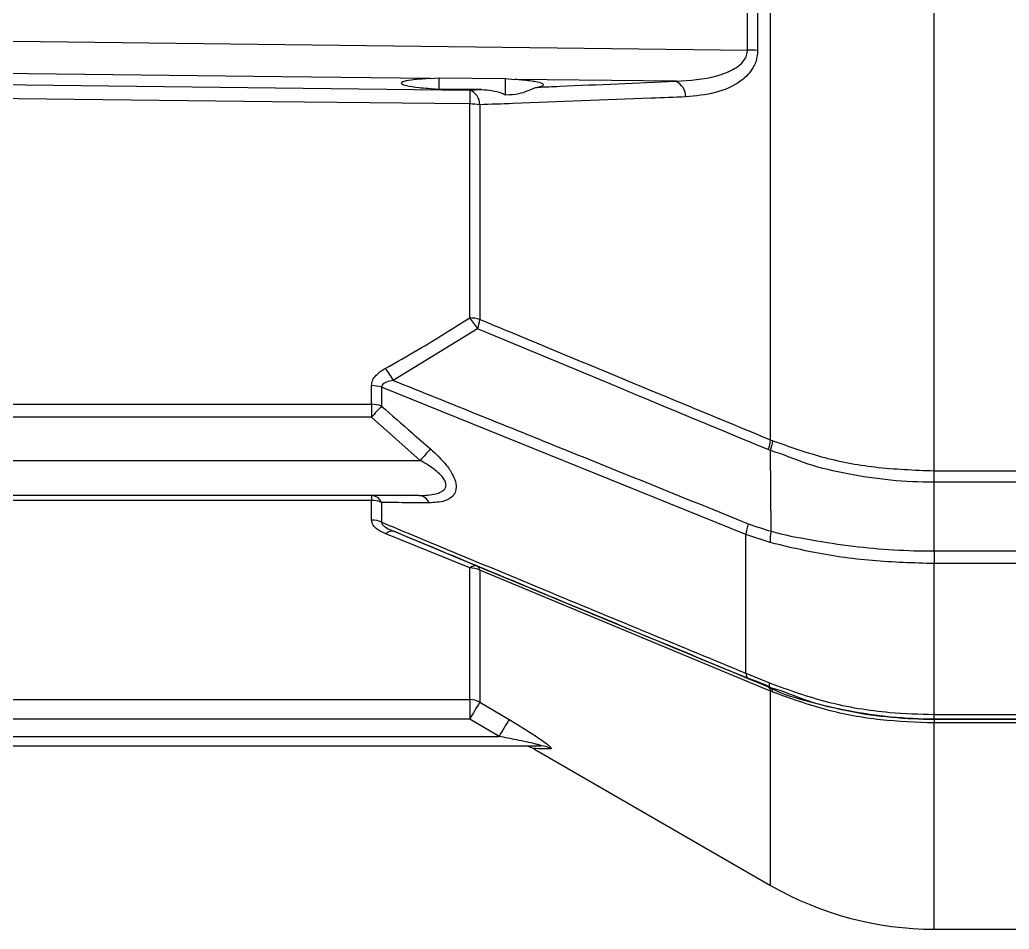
# Model space of a CAD drawing. Extents: x 16.5 to 113.1, y 4.4 to 84.5.
# Drawn here: x 77.554 to 80.577, y 32.546 to 35.325 of the extents above; entities that cross this region are included whole.
import ezdxf

# ---------------------------------------------------------------- set-up
doc = ezdxf.new("R2010")
doc.units = 0
doc.header["$MEASUREMENT"] = 0
doc.layers.add('OBJECT', color=7, linetype='CONTINUOUS')

msp = doc.modelspace()

# ---------------------------------------------------------------- linework, layer by layer
at = {"layer": 'OBJECT'}
for p, q in [((79.7773, 35.2326), (79.7773, 35.8865)), ((79.8083, 35.8865), (79.8083, 35.2308)), ((79.8476, 34.0416), (79.8476, 35.8865)), ((80.3476, 33.947), (80.3476, 35.8865)), ((78.808, 35.1457), (78.8357, 35.1481)), ((78.8354, 35.1133), (78.8357, 35.1481)), ((78.8357, 35.1481), (79.0377, 35.1459)), ((79.0377, 35.1459), (79.0664, 35.1427)), ((79.0381, 35.0958), (79.0377, 35.1459)), ((79.5583, 35.137), (79.0664, 35.1427)), ((78.9647, 35.1118), (78.8354, 35.1133)), ((78.9293, 35.1103), (78.9647, 35.1118)), ((78.9286, 34.4141), (78.9286, 35.0677)), ((78.9596, 35.0652), (78.9596, 34.4095)), ((78.9528, 34.381), (78.6947, 34.2233)), ((78.6286, 34.1502), (78.6286, 34.2073)), ((79.7726, 33.752), (78.6596, 34.2021)), ((78.6596, 34.2021), (78.6596, 34.1448)), ((74.7096, 34.1502), (78.6286, 34.1502)), ((78.6286, 34.1502), (78.6286, 34.111)), ((78.6286, 34.111), (74.7112, 34.111)), ((78.7776, 33.9786), (78.6286, 34.111)), ((79.8476, 34.0416), (79.8543, 34.0388)), ((79.8494, 33.7624), (79.8478, 34.0087)), ((74.7189, 33.9786), (78.7776, 33.9786)), ((80.3476, 33.947), (80.9189, 33.947)), ((80.3476, 33.912), (80.3476, 33.947)), ((80.3476, 33.7021), (80.3476, 33.912)), ((81.1943, 33.912), (80.3476, 33.912)), ((78.6286, 33.8565), (74.7096, 33.8565)), ((78.7736, 33.8715), (74.7188, 33.8715)), ((78.6286, 33.8715), (78.6286, 33.8565)), ((78.6286, 33.7964), (78.6286, 33.8565)), ((78.6596, 33.8502), (78.6596, 33.7899)), ((78.9286, 33.6501), (78.6727, 33.7543)), ((78.6965, 33.7622), (78.9524, 33.6556)), ((79.8465, 33.7276), (79.7726, 33.752)), ((79.7726, 33.3284), (79.7726, 33.752)), ((80.3476, 33.7021), (80.3476, 33.6636)), ((80.3476, 33.7021), (81.3006, 33.7021)), ((78.9286, 33.2479), (78.9286, 33.6501)), ((79.8476, 33.2738), (78.9596, 33.6432)), ((78.9596, 33.6432), (78.9596, 33.2398)), ((80.3476, 33.2026), (80.3476, 33.6636)), ((81.3006, 33.6636), (80.3476, 33.6636)), ((79.7726, 33.3284), (79.8442, 33.2988)), ((79.8477, 33.2843), (79.8476, 33.2842)), ((79.8545, 33.2709), (79.8476, 33.2738)), ((79.8476, 32.6805), (79.8476, 33.2738)), ((74.7096, 33.2479), (78.9286, 33.2479)), ((78.9286, 33.2479), (78.9286, 33.1886)), ((78.9596, 33.2398), (79.0493, 33.1869)), ((80.3476, 33.2026), (81.3006, 33.2026)), ((80.3476, 33.1883), (80.3476, 33.2026)), ((78.9286, 33.1886), (74.715, 33.1886)), ((79.0183, 33.1357), (78.9286, 33.1886)), ((81.3006, 33.1883), (80.3476, 33.1883)), ((80.3476, 33.1883), (80.3476, 33.1883)), ((80.3476, 33.1883), (81.1943, 33.1883)), ((80.3476, 33.1883), (80.3476, 33.1766)), ((81.1943, 33.1766), (80.3476, 33.1766)), ((80.3476, 32.5465), (80.3476, 33.1766)), ((74.7196, 33.1357), (79.0183, 33.1357)), ((74.7206, 33.1065), (79.1455, 33.1065)), ((79.1262, 33.097), (79.8476, 32.6805)), ((80.3476, 32.5465), (80.7289, 32.5465))]:
    msp.add_line(p, q, dxfattribs=at)
at = {"layer": 'OBJECT', "flags": 128}
for points in [[(75.0358, 35.29), (75.2858, 35.287), (76.2857, 35.2749), (79.7773, 35.2326)], [(74.8197, 35.1586), (76.1107, 35.1434), (77.4017, 35.1282), (78.9293, 35.1103)], [(78.808, 35.1457), (78.3542, 35.151), (77.0632, 35.166), (75.5517, 35.1836)], [(78.9286, 35.0677), (78.8212, 35.069), (78.3252, 35.0747), (76.3414, 35.0975), (74.819, 35.115)], [(79.8477, 33.2843), (79.8467, 33.2849), (79.8458, 33.2859), (79.8451, 33.2872), (79.8446, 33.2889), (79.8443, 33.2909), (79.8441, 33.2932), (79.8441, 33.2958), (79.8442, 33.2988)]]:
    msp.add_lwpolyline(points, dxfattribs=at)
at = {"layer": 'OBJECT'}
for centre, radius, start, end in [((79.7781, 34.9717), 0.2609, 83.3534, 90.1759), ((79.5366, 35.0897), 0.052, 359.7525, 65.3046), ((82.0097, 35.0379), 3.0812, 178.6543, 179.4453), ((78.9091, 35.064), 0.0505, 1.3379, 66.4296), ((78.9293, 34.8889), 0.1788, 80.2614, 90.2403), ((78.9292, 34.3109), 0.1032, 72.8592, 90.3237), ((78.8034, 34.2972), 0.1713, 29.2744, 43.0288), ((78.8273, 34.4259), 0.1333, 340.2797, 352.9215), ((78.5493, 34.1536), 0.1613, 25.6083, 41.2584), ((78.6291, 34.1156), 0.0917, 70.5731, 90.3186), ((78.6291, 34.0612), 0.089, 69.9481, 90.3136), ((81.3863, 31.6114), 3.722, 137.1048, 137.8106), ((79.7169, 34.056), 0.1315, 340.2879, 353.7127), ((79.7232, 34.0514), 0.1317, 341.0886, 354.5206), ((81.5841, 31.5398), 3.7181, 138.2859, 139.0089), ((78.6257, 33.8341), 0.0375, 25.3814, 85.6141), ((78.6289, 33.7788), 0.0777, 66.7782, 90.2649), ((78.7704, 33.8344), 0.0373, 23.093, 84.9547), ((78.6289, 33.7206), 0.0758, 66.1378, 90.2501), ((79.8976, 33.7435), 0.1253, 160.4849, 176.1302), ((78.6911, 33.7386), 0.0242, 77.1688, 139.5521), ((79.9741, 33.7343), 0.1278, 167.3297, 183.0102), ((78.9454, 33.6316), 0.025, 73.8178, 132.2728), ((78.9288, 33.5784), 0.0717, 64.5987, 90.2044), ((78.9447, 33.6429), 0.0149, 1.0371, 58.8516), ((79.7897, 33.3265), 0.0172, 173.6303, 235.2155), ((79.8321, 33.2741), 0.0155, 358.8755, 57.9602), ((79.8395, 33.2716), 0.015, 357.5233, 57.1479), ((78.9286, 33.1851), 0.0628, 60.4668, 90.0272), ((80.2967, 32.3944), 1.582, 147.6977, 149.864), ((80.3796, 32.3462), 1.5737, 147.7106, 149.8896), ((79.0931, 33.0445), 0.062, 57.7956, 89.9999), ((79.1455, 33.0477), 0.0588, 58.1288, 89.9438), ((80.3476, 33.5465), 1, 240, 270)]:
    msp.add_arc(centre, radius, start, end, dxfattribs=at)
for points, knots in [([(79.5583, 35.137), (79.6008, 35.1397), (79.6568, 35.1434), (79.7247, 35.1673), (79.7569, 35.1867), (79.7733, 35.2108), (79.7771, 35.2239), (79.7772, 35.231), (79.7773, 35.2326)], [0, 0, 0, 0, 0.49037, 0.647323, 0.850236, 0.921686, 0.982753, 1, 1, 1, 1]), ([(79.8083, 35.2308), (79.8073, 35.22), (79.8052, 35.1983), (79.7873, 35.1647), (79.7473, 35.1268), (79.6777, 35.0977), (79.6191, 35.0923), (79.5886, 35.0895)], [0, 0, 0, 0, 0.101178, 0.201859, 0.374018, 0.67519, 1, 1, 1, 1]), ([(78.808, 35.1457), (78.791, 35.1446), (78.7558, 35.1422), (78.7247, 35.1368), (78.7156, 35.1305), (78.7319, 35.1239), (78.7713, 35.1179), (78.8114, 35.1147), (78.8341, 35.1133), (78.8354, 35.1133)], [0, 0, 0, 0, 0.15394, 0.320562, 0.487663, 0.655244, 0.822937, 0.990327, 1, 1, 1, 1]), ([(79.1362, 35.1191), (79.1419, 35.1205), (79.1557, 35.1238), (79.1548, 35.1297), (79.1303, 35.1361), (79.0953, 35.1404), (79.0713, 35.1423), (79.0664, 35.1427)], [0, 0, 0, 0, 0.17772, 0.430152, 0.683138, 0.93607, 1, 1, 1, 1]), ([(79.1362, 35.1191), (79.1587, 35.1201), (79.2992, 35.126), (79.44, 35.132), (79.5583, 35.137)], [0, 0, 0, 0, 0.159832, 1, 1, 1, 1]), ([(78.9647, 35.1118), (78.9859, 35.1102), (79.0115, 35.1084), (79.0343, 35.0976), (79.0381, 35.0958)], [0, 0, 0, 0, 0.832045, 1, 1, 1, 1]), ([(79.0381, 35.0958), (79.0523, 35.0965), (79.0876, 35.0982), (79.1184, 35.1144), (79.1326, 35.1182), (79.1362, 35.1191)], [0, 0, 0, 0, 0.333302, 0.829115, 1, 1, 1, 1]), ([(79.5886, 35.0895), (79.5534, 35.0881), (79.377, 35.0813), (79.1673, 35.0732), (78.9932, 35.0665), (78.9596, 35.0652)], [0, 0, 0, 0, 0.1678723, 0.8393635, 1, 1, 1, 1]), ([(78.6705, 34.2599), (78.7043, 34.2789), (78.7916, 34.3279), (78.8765, 34.3813), (78.9286, 34.4141)], [0, 0, 0, 0, 0.387426, 1, 1, 1, 1]), ([(78.9596, 34.4095), (78.9904, 34.3967), (79.1637, 34.3247), (79.4597, 34.202), (79.725, 34.0923), (79.8476, 34.0416)], [0, 0, 0, 0, 0.104199, 0.585852, 1, 1, 1, 1]), ([(79.8407, 34.0116), (79.6886, 34.0747), (79.3925, 34.1976), (79.0967, 34.321), (78.9528, 34.381)], [0, 0, 0, 0, 0.513611, 1, 1, 1, 1]), ([(78.6286, 34.2073), (78.6293, 34.2129), (78.6309, 34.2241), (78.6446, 34.2433), (78.6604, 34.2534), (78.6705, 34.2599)], [0, 0, 0, 0, 0.263183, 0.525234, 1, 1, 1, 1]), ([(78.6947, 34.2233), (78.6879, 34.2219), (78.6777, 34.2199), (78.6667, 34.2145), (78.6615, 34.2096), (78.6596, 34.2053), (78.6596, 34.2028), (78.6596, 34.2021)], [0, 0, 0, 0, 0.4377224, 0.6522262, 0.8216939, 0.9450991, 1, 1, 1, 1]), ([(78.6947, 34.2233), (78.8708, 34.1524), (79.2324, 34.0067), (79.594, 33.8604), (79.7795, 33.7854)], [0, 0, 0, 0, 0.486991, 1, 1, 1, 1]), ([(78.6596, 34.1448), (78.6904, 34.1173), (78.7398, 34.0733), (78.7899, 34.03), (78.8086, 34.0138)], [0, 0, 0, 0, 0.624898, 1, 1, 1, 1]), ([(79.8543, 34.0388), (79.9032, 34.0215), (80.0026, 33.9862), (80.1699, 33.9538), (80.287, 33.9494), (80.3476, 33.947)], [0, 0, 0, 0, 0.319145, 0.647516, 1, 1, 1, 1]), ([(78.8086, 34.0138), (78.8261, 33.9976), (78.853, 33.9726), (78.8779, 33.9349), (78.888, 33.9073), (78.8872, 33.8849), (78.8758, 33.8661), (78.8494, 33.8512), (78.8214, 33.8498), (78.8046, 33.849)], [0, 0, 0, 0, 0.224316, 0.345841, 0.447966, 0.550598, 0.643264, 0.786621, 1, 1, 1, 1]), ([(79.8478, 34.0087), (79.8478, 34.0087), (79.8456, 34.01), (79.8431, 34.0108), (79.8407, 34.0116)], [0, 0, 0, 0, 0.00031, 1, 1, 1, 1]), ([(80.3476, 33.912), (80.3476, 33.912), (80.3032, 33.912), (80.2141, 33.9161), (80.0848, 33.9358), (79.9609, 33.9637), (79.8858, 33.9979), (79.8478, 34.0087), (79.8478, 34.0087)], [0, 0, 0, 0, 0.0000045, 0.2546803, 0.5093557, 0.7546737, 0.9999956, 1, 1, 1, 1]), ([(78.7736, 33.8715), (78.7915, 33.8721), (78.8156, 33.8729), (78.841, 33.8817), (78.8521, 33.8897), (78.8568, 33.9), (78.8559, 33.9104), (78.8496, 33.9234), (78.8325, 33.9428), (78.8066, 33.9618), (78.7857, 33.9739), (78.7776, 33.9786)], [0, 0, 0, 0, 0.252396, 0.341468, 0.431196, 0.49019, 0.549439, 0.605131, 0.701098, 0.885221, 1, 1, 1, 1]), ([(78.8046, 33.849), (78.7731, 33.8492), (78.7245, 33.8496), (78.6765, 33.85), (78.6596, 33.8502)], [0, 0, 0, 0, 0.648491, 1, 1, 1, 1]), ([(78.6727, 33.7543), (78.6638, 33.7584), (78.648, 33.7658), (78.6317, 33.7806), (78.6296, 33.7913), (78.6286, 33.7964)], [0, 0, 0, 0, 0.396711, 0.70683, 1, 1, 1, 1]), ([(78.6596, 33.7899), (78.6905, 33.7771), (78.8645, 33.7048), (79.2355, 33.5506), (79.5756, 33.4099), (79.7726, 33.3284)], [0, 0, 0, 0, 0.083458, 0.469005, 1, 1, 1, 1]), ([(78.6596, 33.7899), (78.6597, 33.7886), (78.66, 33.786), (78.6636, 33.7809), (78.6728, 33.7734), (78.6849, 33.7672), (78.6941, 33.7632), (78.6965, 33.7622)], [0, 0, 0, 0, 0.1168462, 0.2331955, 0.4379757, 0.8544365, 1, 1, 1, 1]), ([(79.7795, 33.7854), (79.8028, 33.7772), (79.826, 33.7691), (79.8494, 33.7624), (79.8494, 33.7624)], [0, 0, 0, 0, 0.999971, 1, 1, 1, 1]), ([(79.7799, 33.3123), (79.5945, 33.3891), (79.2333, 33.5387), (78.8722, 33.6891), (78.6965, 33.7622)], [0, 0, 0, 0, 0.513344, 1, 1, 1, 1]), ([(79.8494, 33.7624), (79.8494, 33.7624), (79.8889, 33.7511), (79.9722, 33.7357), (80.1372, 33.7095), (80.265, 33.7021), (80.3476, 33.7021), (80.3476, 33.7021)], [0, 0, 0, 0, 0.000004, 0.259099, 0.518181, 0.999995, 1, 1, 1, 1]), ([(80.3476, 33.6636), (80.2845, 33.6654), (80.1563, 33.669), (79.9875, 33.6939), (79.8873, 33.7179), (79.8465, 33.7276)], [0, 0, 0, 0, 0.365475, 0.741466, 1, 1, 1, 1]), ([(78.9524, 33.6556), (79.0962, 33.5959), (79.392, 33.4729), (79.6881, 33.3503), (79.8403, 33.2872)], [0, 0, 0, 0, 0.48595, 1, 1, 1, 1]), ([(79.8477, 33.2843), (79.8477, 33.2843), (79.8261, 33.2966), (79.803, 33.3045), (79.7799, 33.3123)], [0, 0, 0, 0, 0.0000318, 1, 1, 1, 1]), ([(79.8403, 33.2872), (79.8427, 33.2861), (79.8451, 33.285), (79.8476, 33.2842), (79.8476, 33.2842)], [0, 0, 0, 0, 0.999732, 1, 1, 1, 1]), ([(79.8442, 33.2988), (79.9024, 33.2779), (80.0205, 33.2356), (80.1921, 33.2072), (80.3024, 33.2039), (80.3476, 33.2026)], [0, 0, 0, 0, 0.364404, 0.7394338, 1, 1, 1, 1]), ([(79.8476, 33.2842), (79.8476, 33.2842), (79.8835, 33.2637), (79.9658, 33.2428), (80.0892, 33.2098), (80.2179, 33.1925), (80.3044, 33.1883), (80.3476, 33.1883), (80.3476, 33.1883)], [0, 0, 0, 0, 0.000005, 0.252518, 0.505035, 0.752516, 0.999996, 1, 1, 1, 1]), ([(80.3476, 33.1883), (80.3476, 33.1883), (80.3036, 33.1883), (80.2152, 33.1923), (80.087, 33.2118), (79.9626, 33.2385), (79.8873, 33.2744), (79.8477, 33.2843), (79.8477, 33.2843)], [0, 0, 0, 0, 0.000005, 0.255816, 0.511629, 0.755817, 0.999995, 1, 1, 1, 1]), ([(80.3476, 33.1766), (80.2928, 33.1786), (80.1814, 33.1826), (80.0134, 33.2136), (79.9087, 33.2514), (79.8545, 33.2709)], [0, 0, 0, 0, 0.3192518, 0.6477936, 1, 1, 1, 1]), ([(79.0493, 33.1869), (79.0761, 33.1707), (79.1111, 33.1496), (79.1492, 33.1237), (79.166, 33.1114), (79.1761, 33.1026), (79.1793, 33.0982), (79.1773, 33.0978), (79.1765, 33.0976)], [0, 0, 0, 0, 0.463203, 0.605761, 0.74907, 0.841779, 0.935306, 1, 1, 1, 1]), ([(79.1455, 33.1065), (79.146, 33.1065), (79.1469, 33.1065), (79.1474, 33.1068), (79.1471, 33.1072), (79.1456, 33.1078), (79.1404, 33.1096), (79.1164, 33.1157), (79.0741, 33.1247), (79.0363, 33.1321), (79.0183, 33.1357)], [0, 0, 0, 0, 0.018435, 0.032622, 0.046847, 0.06494, 0.096407, 0.193735, 0.61436, 1, 1, 1, 1]), ([(79.1765, 33.0976), (79.1674, 33.0977), (79.14, 33.098), (79.1198, 33.0982), (79.126, 33.0982), (79.1269, 33.0981)], [0, 0, 0, 0, 0.299901, 0.901044, 1, 1, 1, 1])]:
    msp.add_open_spline(points, degree=3, knots=knots, dxfattribs=at)

doc.saveas('drawing.dxf')
